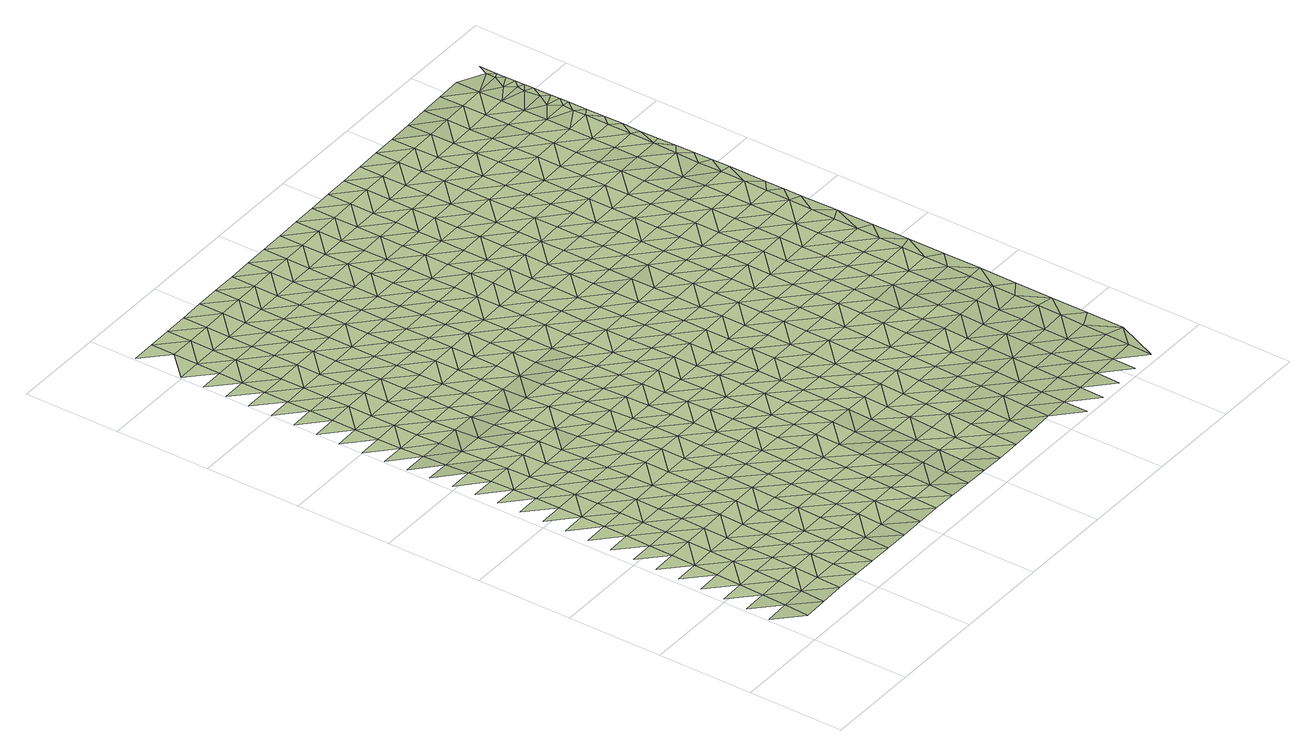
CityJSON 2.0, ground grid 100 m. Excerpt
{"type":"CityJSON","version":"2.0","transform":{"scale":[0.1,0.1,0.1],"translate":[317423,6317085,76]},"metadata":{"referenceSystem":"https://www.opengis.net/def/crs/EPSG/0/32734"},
"CityObjects":{
"terrain1":{"type":"TINRelief","geometry":[{"type":"CompositeSurface","lod":"1","boundaries":[[[0,1,2]],[[1,3,4]],[[5,1,0]],[[3,6,7]],[[3,1,8]],[[6,9,10]],[[8,1,5]],[[11,6,3]],[[9,12,13]],[[3,8,11]],[[12,14,15]],[[9,6,16]],[[17,8,5]],[[6,11,18]],[[12,9,16]],[[14,19,20]],[[6,18,16]],[[11,8,21]],[[8,17,22]],[[19,23,24]],[[14,12,25]],[[18,11,21]],[[16,26,12]],[[21,8,22]],[[14,25,19]],[[23,27,28]],[[12,26,25]],[[18,29,16]],[[17,30,22]],[[21,29,18]],[[31,23,19]],[[27,32,33]],[[26,16,34]],[[19,25,31]],[[29,34,16]],[[27,23,35]],[[36,21,22]],[[32,37,38]],[[30,39,22]],[[35,23,31]],[[26,40,25]],[[21,36,29]],[[34,41,26]],[[36,22,39]],[[42,32,27]],[[37,43,44]],[[25,40,31]],[[27,35,42]],[[26,41,40]],[[34,29,45]],[[39,30,46]],[[43,47,48]],[[29,36,45]],[[37,32,49]],[[50,35,31]],[[32,42,51]],[[41,34,52]],[[50,31,40]],[[43,37,49]],[[39,53,36]],[[47,54,55]],[[45,52,34]],[[32,51,49]],[[53,39,46]],[[42,35,56]],[[35,50,57]],[[43,58,47]],[[40,41,59]],[[36,60,45]],[[54,61,62]],[[41,52,63]],[[51,42,56]],[[58,43,49]],[[60,36,53]],[[56,35,57]],[[40,59,50]],[[41,63,59]],[[52,45,64]],[[61,65,66]],[[54,47,67]],[[51,68,49]],[[69,53,46]],[[58,70,47]],[[64,45,60]],[[50,71,57]],[[68,51,56]],[[54,67,61]],[[63,52,72]],[[65,73,74]],[[50,59,71]],[[47,70,67]],[[75,58,49]],[[60,53,76]],[[52,64,72]],[[56,57,77]],[[75,49,68]],[[76,53,69]],[[78,65,61]],[[73,79,80]],[[71,77,57]],[[70,58,81]],[[59,63,82]],[[83,64,60]],[[61,67,78]],[[63,72,84]],[[85,68,56]],[[58,75,81]],[[60,76,83]],[[73,65,86]],[[59,82,71]],[[79,87,88]],[[56,77,85]],[[63,84,82]],[[86,65,78]],[[70,89,67]],[[90,75,68]],[[72,64,91]],[[92,76,69]],[[81,93,70]],[[64,83,94]],[[95,79,73]],[[77,71,96]],[[87,97,98]],[[85,90,68]],[[67,89,78]],[[91,84,72]],[[73,86,95]],[[96,71,82]],[[70,93,89]],[[64,94,91]],[[81,75,99]],[[85,77,100]],[[83,76,101]],[[97,102,103]],[[90,99,75]],[[76,92,104]],[[87,79,105]],[[106,86,78]],[[79,95,107]],[[100,77,96]],[[108,93,81]],[[82,84,109]],[[94,83,101]],[[106,78,89]],[[84,91,110]],[[101,76,104]],[[97,87,105]],[[102,111,112]],[[99,108,81]],[[79,107,105]],[[113,90,85]],[[82,109,96]],[[85,100,114]],[[84,110,109]],[[95,86,115]],[[94,116,91]],[[86,106,117]],[[89,93,118]],[[90,113,99]],[[92,119,104]],[[111,120,121]],[[108,122,93]],[[116,94,101]],[[85,114,113]],[[102,97,123]],[[107,95,115]],[[100,96,124]],[[105,125,97]],[[115,86,117]],[[89,118,106]],[[110,91,126]],[[96,109,124]],[[93,122,118]],[[102,123,111]],[[108,99,127]],[[120,128,129]],[[126,91,116]],[[97,125,123]],[[107,130,105]],[[100,131,114]],[[132,101,104]],[[99,113,127]],[[119,133,104]],[[106,134,117]],[[135,109,110]],[[115,130,107]],[[131,100,124]],[[136,120,111]],[[122,108,137]],[[101,132,116]],[[128,138,139]],[[106,118,134]],[[135,110,126]],[[132,104,133]],[[125,105,140]],[[111,123,136]],[[127,137,108]],[[113,114,141]],[[109,142,124]],[[130,140,105]],[[131,143,114]],[[128,120,144]],[[145,115,117]],[[126,116,146]],[[138,147,148]],[[134,149,117]],[[142,109,135]],[[150,118,122]],[[113,141,127]],[[133,119,151]],[[144,120,136]],[[122,137,152]],[[116,132,146]],[[114,143,141]],[[125,153,123]],[[115,145,130]],[[154,131,124]],[[140,155,125]],[[145,117,149]],[[156,138,128]],[[118,150,134]],[[135,126,157]],[[147,158,159]],[[154,124,142]],[[122,152,150]],[[123,153,136]],[[137,127,160]],[[133,161,132]],[[128,144,156]],[[146,157,126]],[[125,155,153]],[[140,130,162]],[[143,131,163]],[[160,127,141]],[[161,133,151]],[[164,159,158]],[[149,134,165]],[[166,142,135]],[[130,145,162]],[[131,154,163]],[[147,138,167]],[[168,144,136]],[[152,137,169]],[[132,170,146]],[[138,156,171]],[[165,134,150]],[[135,157,166]],[[155,140,172]],[[168,136,153]],[[169,137,160]],[[170,132,161]],[[158,147,167]],[[149,173,145]],[[174,141,143]],[[175,154,142]],[[176,164,177]],[[162,172,140]],[[163,178,143]],[[138,171,167]],[[152,179,150]],[[157,146,180]],[[173,149,165]],[[166,175,142]],[[156,144,181]],[[141,174,160]],[[182,161,151]],[[144,168,183]],[[179,152,169]],[[180,146,170]],[[143,178,174]],[[153,155,184]],[[145,185,162]],[[163,154,186]],[[155,172,187]],[[164,158,188]],[[171,156,181]],[[157,189,166]],[[167,190,158]],[[185,145,173]],[[175,186,154]],[[181,144,183]],[[153,184,168]],[[165,150,191]],[[169,160,192]],[[170,161,193]],[[150,179,194]],[[157,180,189]],[[155,187,184]],[[177,164,188]],[[172,162,195]],[[196,178,163]],[[160,174,192]],[[193,161,182]],[[188,158,190]],[[171,197,167]],[[173,165,191]],[[175,166,198]],[[162,185,195]],[[186,196,163]],[[150,194,191]],[[168,199,183]],[[200,180,170]],[[181,197,171]],[[189,198,166]],[[187,172,201]],[[179,169,202]],[[174,178,203]],[[168,184,199]],[[192,204,169]],[[170,193,200]],[[190,167,205]],[[206,186,175]],[[207,177,188]],[[201,172,195]],[[196,203,178]],[[185,173,208]],[[194,179,202]],[[180,209,189]],[[197,205,167]],[[191,210,173]],[[206,175,198]],[[204,202,169]],[[211,181,183]],[[184,187,212]],[[192,174,213]],[[214,193,182]],[[199,215,183]],[[180,200,209]],[[185,208,195]],[[212,187,201]],[[203,213,174]],[[173,210,208]],[[216,188,190]],[[181,211,197]],[[194,217,191]],[[218,196,186]],[[219,198,189]],[[205,220,190]],[[186,206,221]],[[211,183,215]],[[184,222,199]],[[223,204,192]],[[202,217,194]],[[189,209,219]],[[188,216,207]],[[201,195,224]],[[196,218,203]],[[200,193,225]],[[222,184,212]],[[213,223,192]],[[193,214,226]],[[216,190,220]],[[186,221,218]],[[205,197,227]],[[210,191,228]],[[195,208,224]],[[215,199,229]],[[206,198,230]],[[209,200,225]],[[197,211,227]],[[217,228,191]],[[219,231,198]],[[225,193,226]],[[232,202,204]],[[229,199,222]],[[223,233,204]],[[220,205,234]],[[235,212,201]],[[203,236,213]],[[221,206,230]],[[207,216,237]],[[224,238,201]],[[203,218,239]],[[230,198,231]],[[215,240,211]],[[241,208,210]],[[202,232,217]],[[242,219,209]],[[227,234,205]],[[228,243,210]],[[232,204,233]],[[212,235,222]],[[214,244,226]],[[240,215,229]],[[242,209,225]],[[238,235,201]],[[203,239,236]],[[208,241,224]],[[223,213,245]],[[221,246,218]],[[210,243,241]],[[216,220,247]],[[211,248,227]],[[228,217,249]],[[231,219,250]],[[220,234,251]],[[246,221,230]],[[229,222,252]],[[233,223,245]],[[248,211,240]],[[217,232,249]],[[219,242,250]],[[213,236,245]],[[216,247,237]],[[238,224,253]],[[239,218,254]],[[255,225,226]],[[222,235,252]],[[244,256,226]],[[247,220,251]],[[234,227,257]],[[243,228,258]],[[241,253,224]],[[254,218,246]],[[240,229,259]],[[260,230,231]],[[225,255,242]],[[227,248,257]],[[249,258,228]],[[250,261,231]],[[255,226,256]],[[232,233,262]],[[236,239,263]],[[252,259,229]],[[245,264,233]],[[251,234,265]],[[235,238,266]],[[267,241,243]],[[230,260,246]],[[268,237,247]],[[253,269,238]],[[263,239,254]],[[261,260,231]],[[232,262,249]],[[250,242,270]],[[265,234,257]],[[243,258,267]],[[262,233,264]],[[248,240,271]],[[235,266,252]],[[245,236,272]],[[256,244,273]],[[240,259,274]],[[270,242,255]],[[266,238,269]],[[254,246,275]],[[272,236,263]],[[276,247,251]],[[248,271,257]],[[253,241,277]],[[258,249,278]],[[279,261,250]],[[251,265,280]],[[241,267,281]],[[246,260,275]],[[240,274,271]],[[259,252,282]],[[283,264,245]],[[256,284,255]],[[278,249,262]],[[270,279,250]],[[247,276,268]],[[269,253,277]],[[282,252,266]],[[272,283,245]],[[284,256,273]],[[276,251,280]],[[241,281,277]],[[265,257,285]],[[258,286,267]],[[263,254,287]],[[275,288,254]],[[274,259,289]],[[260,261,290]],[[291,270,255]],[[257,271,285]],[[286,258,278]],[[279,292,261]],[[293,262,264]],[[287,272,263]],[[289,259,282]],[[283,294,264]],[[291,255,284]],[[287,254,288]],[[265,295,280]],[[296,266,269]],[[281,267,297]],[[260,290,275]],[[268,276,298]],[[277,299,269]],[[290,261,292]],[[274,300,271]],[[262,293,278]],[[295,265,285]],[[297,267,286]],[[293,264,294]],[[266,296,282]],[[279,270,301]],[[284,273,302]],[[300,274,289]],[[270,291,303]],[[296,269,299]],[[281,304,277]],[[283,272,305]],[[288,275,306]],[[272,287,307]],[[276,280,308]],[[271,309,285]],[[310,286,278]],[[292,279,301]],[[295,311,280]],[[304,281,297]],[[290,306,275]],[[270,303,301]],[[289,282,312]],[[294,283,305]],[[291,284,313]],[[309,271,300]],[[278,293,310]],[[272,307,305]],[[276,308,298]],[[299,277,314]],[[288,315,287]],[[282,296,312]],[[302,313,284]],[[308,280,311]],[[316,295,285]],[[297,286,317]],[[314,277,304]],[[306,315,288]],[[300,289,318]],[[319,290,292]],[[316,285,309]],[[317,286,310]],[[301,320,292]],[[299,321,296]],[[293,294,322]],[[307,287,323]],[[303,291,324]],[[312,318,289]],[[305,325,294]],[[291,313,326]],[[311,295,327]],[[328,304,297]],[[290,319,306]],[[329,298,308]],[[321,299,314]],[[315,323,287]],[[319,292,320]],[[330,309,300]],[[293,322,310]],[[303,324,301]],[[295,316,327]],[[297,317,328]],[[322,294,325]],[[291,326,324]],[[296,331,312]],[[307,332,305]],[[313,302,333]],[[300,318,330]],[[315,306,334]],[[331,296,321]],[[323,332,307]],[[335,308,311]],[[336,316,309]],[[314,304,337]],[[338,317,310]],[[339,320,301]],[[327,340,311]],[[304,328,341]],[[306,319,334]],[[318,312,342]],[[325,305,343]],[[326,313,344]],[[330,336,309]],[[338,310,322]],[[301,324,339]],[[308,335,329]],[[321,314,337]],[[323,315,345]],[[342,312,331]],[[332,343,305]],[[344,313,333]],[[335,311,340]],[[304,341,337]],[[327,316,346]],[[334,345,315]],[[318,347,330]],[[328,317,348]],[[319,320,349]],[[350,324,326]],[[336,346,316]],[[317,338,351]],[[339,352,320]],[[321,353,331]],[[354,322,325]],[[318,342,347]],[[343,355,325]],[[350,326,344]],[[356,340,327]],[[341,328,348]],[[323,357,332]],[[319,349,334]],[[358,329,335]],[[353,321,337]],[[323,345,359]],[[348,317,351]],[[349,320,352]],[[360,336,330]],[[322,354,338]],[[361,339,324]],[[346,356,327]],[[354,325,355]],[[344,333,362]],[[330,347,360]],[[361,324,350]],[[323,359,357]],[[331,363,342]],[[341,364,337]],[[343,332,365]],[[345,334,366]],[[353,367,331]],[[335,340,368]],[[338,369,351]],[[352,339,370]],[[356,371,340]],[[364,341,348]],[[366,334,349]],[[336,372,346]],[[347,342,363]],[[355,343,365]],[[336,360,373]],[[338,354,369]],[[339,361,370]],[[331,367,363]],[[332,357,365]],[[368,358,335]],[[374,353,337]],[[359,345,375]],[[376,350,344]],[[362,377,344]],[[368,340,371]],[[348,351,378]],[[374,337,364]],[[375,345,366]],[[336,373,372]],[[356,346,379]],[[347,380,360]],[[381,349,352]],[[350,376,361]],[[369,378,351]],[[370,382,352]],[[376,344,377]],[[367,353,383]],[[354,355,384]],[[357,359,385]],[[363,380,347]],[[365,386,355]],[[371,356,379]],[[387,364,348]],[[349,381,366]],[[358,368,388]],[[353,374,383]],[[385,359,375]],[[346,372,379]],[[381,352,382]],[[373,360,389]],[[354,384,369]],[[370,361,390]],[[348,378,387]],[[384,355,386]],[[365,357,391]],[[377,362,392]],[[380,389,360]],[[376,390,361]],[[363,367,393]],[[394,374,364]],[[375,366,395]],[[383,396,367]],[[391,357,385]],[[392,362,397]],[[368,371,398]],[[372,373,399]],[[378,369,400]],[[401,382,370]],[[379,402,371]],[[387,394,364]],[[366,381,395]],[[403,386,365]],[[377,404,376]],[[373,389,399]],[[400,369,384]],[[390,401,370]],[[367,396,393]],[[388,368,398]],[[380,363,405]],[[383,374,406]],[[391,403,365]],[[404,377,392]],[[398,371,402]],[[379,372,407]],[[378,408,387]],[[385,375,409]],[[382,410,381]],[[394,406,374]],[[395,411,375]],[[389,380,405]],[[412,390,376]],[[407,372,399]],[[408,378,400]],[[401,410,382]],[[363,393,405]],[[413,396,383]],[[414,384,386]],[[409,391,385]],[[403,415,386]],[[412,376,404]],[[409,375,411]],[[416,402,379]],[[394,387,417]],[[395,381,418]],[[419,388,398]],[[406,413,383]],[[384,414,400]],[[390,420,401]],[[407,416,379]],[[408,417,387]],[[410,418,381]],[[414,386,415]],[[399,389,421]],[[422,404,392]],[[405,423,389]],[[390,412,420]],[[393,396,424]],[[425,406,394]],[[403,391,426]],[[427,411,395]],[[413,428,396]],[[391,409,429]],[[392,430,422]],[[431,398,402]],[[421,407,399]],[[408,400,432]],[[410,401,433]],[[416,434,402]],[[425,394,417]],[[418,427,395]],[[421,389,423]],[[393,424,405]],[[415,403,426]],[[412,404,435]],[[432,400,414]],[[401,420,433]],[[396,428,424]],[[391,429,426]],[[398,431,419]],[[409,411,436]],[[435,404,422]],[[431,402,434]],[[413,406,437]],[[438,417,408]],[[418,410,439]],[[406,425,440]],[[427,436,411]],[[416,407,441]],[[442,423,405]],[[407,421,443]],[[432,438,408]],[[433,439,410]],[[428,413,437]],[[414,415,444]],[[445,429,409]],[[446,420,412]],[[442,405,424]],[[426,447,415]],[[435,448,412]],[[406,440,437]],[[434,416,441]],[[449,427,418]],[[419,431,450]],[[436,445,409]],[[407,443,441]],[[423,451,421]],[[425,417,452]],[[444,432,414]],[[420,446,433]],[[438,453,417]],[[449,418,439]],[[444,415,447]],[[412,448,446]],[[426,429,454]],[[455,435,422]],[[442,451,423]],[[424,428,456]],[[440,425,452]],[[437,457,428]],[[445,454,429]],[[455,422,458]],[[452,417,453]],[[431,434,459]],[[460,443,421]],[[461,436,427]],[[439,433,462]],[[441,463,434]],[[427,449,464]],[[456,442,424]],[[438,432,465]],[[466,447,426]],[[448,435,467]],[[451,460,421]],[[432,444,468]],[[446,462,433]],[[428,457,456]],[[431,459,450]],[[440,469,437]],[[436,461,445]],[[454,466,426]],[[467,435,455]],[[459,434,463]],[[427,464,461]],[[441,443,470]],[[453,438,465]],[[452,469,440]],[[432,468,465]],[[447,471,444]],[[449,439,472]],[[473,446,448]],[[460,470,443]],[[462,474,439]],[[451,442,475]],[[457,437,476]],[[442,456,477]],[[466,471,447]],[[448,467,473]],[[478,463,441]],[[454,445,479]],[[464,449,472]],[[480,450,459]],[[469,476,437]],[[445,461,481]],[[472,439,474]],[[460,451,475]],[[482,452,453]],[[483,468,444]],[[470,478,441]],[[465,484,453]],[[442,477,475]],[[454,479,466]],[[462,446,485]],[[455,486,467]],[[471,483,444]],[[446,473,487]],[[445,481,479]],[[488,456,457]],[[452,482,469]],[[464,489,461]],[[476,490,457]],[[455,491,486]],[[482,453,484]],[[492,459,463]],[[465,468,493]],[[474,462,485]],[[478,494,463]],[[489,464,472]],[[446,487,485]],[[460,495,470]],[[477,456,488]],[[471,466,496]],[[473,467,497]],[[475,498,460]],[[483,493,468]],[[457,490,488]],[[459,492,480]],[[476,469,499]],[[481,461,500]],[[466,479,496]],[[467,486,497]],[[492,463,494]],[[501,484,465]],[[469,482,499]],[[500,461,489]],[[460,498,495]],[[478,470,502]],[[477,503,475]],[[483,471,504]],[[505,472,474]],[[506,487,473]],[[493,501,465]],[[485,507,474]],[[490,476,508]],[[481,509,479]],[[488,503,477]],[[496,504,471]],[[497,506,473]],[[494,478,502]],[[482,484,510]],[[472,505,489]],[[480,492,511]],[[499,508,476]],[[509,481,500]],[[470,495,502]],[[507,505,474]],[[498,475,512]],[[485,487,513]],[[501,510,484]],[[514,488,490]],[[493,483,515]],[[479,516,496]],[[486,517,497]],[[503,512,475]],[[483,504,518]],[[506,513,487]],[[499,482,519]],[[500,489,520]],[[490,508,514]],[[516,479,509]],[[517,486,521]],[[492,494,522]],[[495,498,523]],[[493,515,501]],[[524,507,485]],[[502,525,494]],[[510,519,482]],[[489,505,520]],[[483,518,515]],[[504,496,526]],[[527,506,497]],[[498,512,523]],[[513,524,485]],[[492,522,511]],[[503,488,528]],[[529,508,499]],[[488,514,530]],[[526,496,516]],[[497,517,527]],[[522,494,525]],[[502,495,531]],[[532,510,501]],[[533,509,500]],[[519,529,499]],[[520,534,500]],[[512,503,528]],[[504,535,518]],[[505,507,536]],[[531,495,523]],[[501,515,532]],[[524,537,507]],[[488,530,528]],[[514,508,538]],[[509,533,516]],[[506,539,513]],[[504,526,535]],[[506,527,540]],[[533,500,534]],[[517,521,541]],[[542,525,502]],[[519,510,543]],[[505,536,520]],[[544,511,522]],[[529,538,508]],[[536,507,537]],[[531,542,502]],[[543,510,532]],[[506,540,539]],[[517,541,527]],[[523,512,545]],[[546,530,514]],[[518,547,515]],[[526,516,548]],[[524,513,549]],[[528,550,512]],[[535,551,518]],[[552,529,519]],[[534,520,553]],[[538,546,514]],[[533,548,516]],[[541,540,527]],[[554,522,525]],[[545,531,523]],[[515,547,532]],[[537,524,549]],[[542,555,525]],[[519,543,552]],[[553,520,536]],[[545,512,550]],[[518,551,547]],[[513,539,549]],[[528,530,556]],[[535,526,557]],[[522,554,544]],[[534,558,533]],[[546,556,530]],[[548,557,526]],[[554,525,555]],[[538,529,559]],[[560,543,532]],[[540,561,539]],[[540,541,561]],[[529,552,562]],[[558,534,553]],[[542,531,563]],[[564,550,528]],[[565,551,535]],[[566,536,537]],[[531,545,567]],[[560,532,547]],[[549,568,537]],[[546,538,559]],[[569,548,533]],[[556,564,528]],[[557,565,535]],[[529,562,559]],[[555,542,563]],[[536,566,553]],[[544,554,570]],[[569,533,558]],[[531,567,563]],[[566,537,568]],[[571,549,539]],[[545,550,572]],[[552,543,573]],[[539,561,571]],[[543,560,574]],[[547,551,575]],[[548,576,557]],[[564,572,550]],[[565,577,551]],[[549,571,568]],[[556,546,578]],[[562,552,573]],[[558,553,579]],[[559,580,546]],[[576,548,569]],[[573,543,574]],[[554,555,581]],[[582,567,545]],[[547,575,560]],[[563,583,555]],[[553,566,579]],[[551,577,575]],[[556,578,564]],[[565,557,584]],[[572,582,545]],[[546,580,578]],[[554,581,570]],[[562,585,559]],[[569,558,586]],[[568,571,587]],[[566,568,587]],[[557,576,584]],[[581,555,583]],[[563,567,588]],[[560,589,574]],[[573,585,562]],[[579,586,558]],[[590,572,564]],[[577,565,591]],[[582,588,567]],[[560,575,589]],[[580,559,592]],[[564,578,590]],[[584,591,565]],[[566,593,579]],[[593,566,587]],[[594,583,563]],[[576,569,595]],[[596,570,581]],[[585,592,559]],[[569,586,597]],[[582,572,598]],[[599,573,574]],[[588,594,563]],[[589,600,574]],[[586,579,593]],[[601,575,577]],[[576,595,584]],[[598,572,590]],[[577,591,602]],[[569,597,595]],[[580,603,578]],[[573,599,585]],[[592,604,580]],[[599,574,600]],[[605,581,583]],[[606,588,582]],[[575,601,589]],[[594,607,583]],[[577,602,601]],[[586,593,608]],[[586,608,597]],[[578,603,590]],[[591,584,609]],[[582,598,606]],[[580,604,603]],[[581,605,596]],[[592,585,610]],[[609,584,595]],[[605,583,607]],[[600,589,611]],[[585,599,610]],[[594,588,612]],[[613,598,590]],[[602,591,614]],[[588,606,615]],[[611,589,601]],[[595,597,616]],[[597,608,616]],[[604,592,617]],[[613,590,603]],[[614,591,609]],[[607,594,612]],[[600,618,599]],[[596,605,619]],[[610,617,592]],[[588,615,612]],[[595,616,609]],[[602,620,601]],[[618,600,611]],[[606,598,621]],[[598,613,622]],[[620,602,614]],[[603,604,623]],[[599,624,610]],[[604,617,625]],[[616,626,609]],[[609,626,614]],[[605,607,627]],[[615,606,621]],[[612,628,607]],[[624,599,618]],[[621,598,622]],[[603,623,613]],[[611,601,629]],[[601,620,630]],[[604,625,623]],[[605,627,619]],[[617,610,631]],[[627,607,628]],[[615,632,612]],[[618,611,629]],[[610,624,631]],[[601,630,629]],[[614,633,620]],[[614,626,633]],[[613,634,622]],[[621,632,615]],[[625,617,635]],[[613,623,634]],[[630,620,633]],[[628,612,636]],[[637,619,627]],[[635,617,631]],[[624,618,638]],[[632,636,612]],[[629,639,618]],[[640,621,622]],[[623,625,641]],[[634,642,622]],[[633,643,630]],[[630,643,629]],[[624,638,631]],[[641,625,635]],[[618,639,638]],[[644,627,628]],[[621,640,632]],[[636,645,628]],[[640,622,642]],[[623,646,634]],[[629,647,639]],[[643,647,629]],[[627,644,637]],[[635,631,648]],[[646,623,641]],[[644,628,645]],[[636,632,649]],[[631,638,648]],[[642,634,650]],[[651,639,647]],[[639,651,638]],[[632,640,649]],[[650,634,646]],[[645,636,652]],[[653,641,635]],[[637,644,654]],[[648,655,635]],[[642,656,640]],[[649,652,636]],[[638,651,657]],[[638,657,648]],[[641,653,646]],[[656,642,650]],[[655,653,635]],[[644,645,658]],[[640,659,649]],[[645,652,660]],[[648,661,655]],[[648,657,661]],[[650,646,662]],[[659,640,656]],[[644,658,654]],[[646,653,662]],[[658,645,660]],[[652,649,663]],[[661,664,655]],[[655,664,653]],[[656,650,665]],[[649,659,663]],[[662,665,650]],[[653,664,666]],[[666,662,653]],[[660,652,667]],[[668,654,658]],[[667,652,663]],[[662,666,669]],[[659,656,670]],[[656,665,671]],[[662,672,665]],[[672,662,669]],[[673,658,660]],[[659,674,663]],[[660,667,675]],[[656,671,670]],[[672,676,665]],[[658,673,668]],[[676,671,665]],[[673,660,675]],[[663,677,667]],[[670,674,659]],[[671,676,678]],[[679,663,674]],[[663,679,677]],[[678,670,671]],[[667,680,675]],[[681,668,673]],[[682,667,677]],[[683,670,678]],[[670,683,674]],[[673,675,684]],[[674,683,685]],[[682,680,667]],[[674,685,679]],[[679,686,677]],[[679,685,686]],[[687,682,677]],[[686,687,677]],[[688,675,680]],[[688,684,675]],[[689,681,673]],[[673,684,690]],[[691,680,682]],[[682,687,691]],[[680,692,688]],[[680,691,692]],[[689,673,690]],[[693,684,688]],[[693,688,692]],[[693,694,684]],[[690,684,694]],[[690,694,695]],[[695,689,690]],[[696,689,695]]]}]}
},
"vertices":[
[259,255,19],[259,505,36],[9,505,21],[259,755,44],[9,755,33],[509,255,30],[259,1005,49],[9,1005,42],[509,505,44],[259,1255,55],[9,1255,49],[509,755,51],[259,1505,60],[9,1505,53],[259,1755,64],[9,1755,57],[509,1255,61],[759,255,40],[509,1005,56],[259,2005,69],[9,2005,62],[759,755,55],[759,505,47],[259,2255,73],[9,2255,66],[509,1755,71],[509,1505,66],[259,2505,76],[9,2505,70],[759,1005,61],[1009,255,43],[509,2005,75],[259,2755,78],[9,2755,72],[759,1255,66],[509,2255,79],[1009,755,58],[259,3005,78],[9,3005,73],[1009,505,51],[759,1755,76],[759,1505,71],[509,2505,82],[259,3255,75],[9,3255,72],[1009,1005,65],[1259,255,42],[259,3505,69],[9,3505,68],[509,3005,81],[759,2005,81],[509,2755,83],[1009,1255,70],[1259,505,52],[259,3755,60],[9,3755,60],[759,2505,87],[759,2255,85],[509,3255,76],[1009,1755,82],[1259,755,60],[259,4005,49],[9,4005,49],[1009,1505,76],[1259,1005,67],[259,4255,37],[9,4255,36],[509,3755,60],[759,2755,87],[1509,255,40],[509,3505,69],[1009,2005,87],[1259,1255,73],[259,4505,25],[9,4505,24],[759,3005,84],[1509,505,52],[1009,2255,90],[509,4005,50],[259,4755,14],[9,4755,12],[759,3255,79],[1259,1755,86],[1509,755,61],[1259,1505,80],[1009,2505,92],[509,4255,39],[259,5005,9],[9,5005,2],[759,3755,61],[1009,2755,93],[1509,1255,77],[1759,255,40],[759,3505,71],[1509,1005,70],[509,4505,26],[1259,2005,92],[259,5255,10],[9,5255,3],[1009,3005,89],[1259,2255,96],[1759,755,63],[259,5505,11],[9,5505,5],[1759,505,53],[509,5005,17],[759,4005,52],[509,4755,17],[1009,3255,83],[1509,1755,91],[1509,1505,84],[259,5755,12],[9,5755,6],[1259,2755,100],[1259,2505,99],[759,4505,26],[1759,1005,73],[759,4255,41],[1009,3755,63],[2009,255,42],[259,6005,12],[9,6005,6],[1009,3505,73],[509,5505,19],[1509,2005,96],[509,5255,19],[1759,1255,81],[1259,3005,95],[259,6255,13],[9,6255,7],[759,4755,22],[1509,2255,100],[2009,755,65],[2009,505,54],[1009,4005,55],[1759,1505,88],[509,5755,19],[1259,3255,87],[259,6505,14],[9,6505,8],[759,5005,25],[1509,2755,103],[1759,1755,95],[1509,2505,102],[509,6005,18],[1009,4505,27],[2009,1005,75],[259,6755,15],[9,6755,10],[1009,4255,44],[1259,3755,66],[2259,255,44],[1259,3505,77],[759,5505,25],[1759,2005,100],[759,5255,27],[509,6255,18],[2009,1255,84],[259,7005,17],[9,7005,12],[1509,3005,98],[2259,505,54],[1009,4755,30],[1759,2255,103],[259,7255,19],[1259,4005,57],[2009,1505,91],[509,6755,20],[759,5755,25],[1509,3255,89],[2259,755,64],[509,6505,19],[1009,5005,34],[1259,4255,48],[1759,2755,102],[2009,1755,97],[9,7505,17],[259,7505,21],[1759,2505,101],[1509,3505,78],[2259,1005,75],[759,6255,24],[2509,255,41],[759,6005,24],[1009,5505,32],[1259,4505,31],[2009,2005,103],[1009,5255,33],[509,7255,24],[2259,1255,84],[509,7005,22],[1509,4005,59],[1759,3005,97],[2509,505,52],[1509,3755,68],[1259,4755,37],[2009,2255,106],[759,6505,25],[2259,1505,91],[1009,5755,31],[2509,755,61],[1259,5005,41],[1759,3505,77],[2009,2505,104],[1759,3255,87],[759,6755,26],[2259,1755,97],[509,7505,26],[1509,4505,38],[2509,1005,71],[1509,4255,50],[1009,6255,30],[1259,5255,39],[2009,2755,101],[2759,255,34],[1009,6005,30],[759,7255,29],[1759,3755,69],[2259,2255,107],[2509,1255,80],[759,7005,28],[2259,2005,103],[1259,5505,38],[2009,3005,94],[1509,4755,45],[2759,755,54],[2759,505,45],[1009,6505,31],[1759,4005,62],[1259,5755,37],[2509,1755,95],[2509,1505,88],[2009,3505,76],[2009,3255,85],[1009,6755,32],[1509,5255,46],[2259,2755,98],[759,7505,31],[1509,5005,48],[2259,2505,104],[1259,6005,37],[1759,4505,41],[2759,1005,63],[1759,4255,53],[3009,255,25],[2259,3005,91],[2509,2005,100],[1009,7255,35],[1259,6255,36],[2009,3755,70],[2759,1255,72],[1009,7005,34],[1509,5505,44],[1759,4755,49],[2509,2255,102],[3009,755,45],[3009,505,36],[1259,6505,37],[2009,4005,66],[1509,5755,43],[2759,1755,88],[2759,1505,81],[2259,3505,78],[2509,2505,99],[2259,3255,85],[1259,6755,38],[1759,5255,52],[2009,4255,59],[1009,7505,37],[1759,5005,53],[3009,1005,54],[1509,6255,43],[2509,2755,95],[3259,255,19],[1509,6005,43],[2759,2005,94],[1259,7255,41],[2009,4755,53],[2259,3755,73],[3009,1255,62],[1259,7005,40],[2009,4505,48],[1759,5505,50],[2509,3005,90],[3259,505,30],[1509,6505,43],[2259,4005,70],[2759,2505,95],[2759,2255,96],[1759,5755,50],[3009,1755,79],[3259,755,39],[3009,1505,71],[2509,3505,80],[2509,3255,86],[1509,6755,44],[2009,5255,58],[2259,4255,65],[1259,7505,43],[2009,5005,58],[1759,6005,49],[3259,1255,57],[3509,255,21],[3259,1005,47],[2259,4505,58],[2759,3005,90],[3009,2005,85],[2759,2755,93],[1509,7255,47],[1759,6255,49],[2509,3755,76],[1509,7005,45],[2009,5505,57],[3509,505,30],[2259,4755,61],[3009,2255,89],[1759,6505,49],[2509,4005,73],[2009,5755,56],[3259,1755,74],[3259,1505,66],[2259,5005,64],[2759,3505,84],[3009,2505,91],[3509,1005,48],[2759,3255,87],[3509,755,39],[1759,6755,50],[2509,4255,70],[1509,7505,49],[2009,6005,55],[2259,5255,65],[3009,2755,91],[3759,255,31],[3259,2005,80],[1759,7255,52],[2009,6255,55],[2509,4755,70],[2759,3755,79],[3509,1255,56],[1759,7005,51],[2509,4505,66],[2259,5505,64],[3009,3005,91],[3759,505,38],[3259,2255,86],[2009,6505,55],[2259,5755,63],[2759,4255,74],[3509,1755,73],[3759,755,46],[2759,4005,77],[3509,1505,65],[2509,5005,71],[3009,3505,87],[3009,3255,90],[2009,6755,56],[3259,2755,91],[1759,7505,54],[3259,2505,90],[2259,6005,62],[3759,1005,55],[4009,255,45],[2509,5505,70],[2759,4505,71],[3259,3005,93],[3509,2005,80],[2509,5255,71],[2009,7255,58],[3009,3755,85],[3759,1255,62],[2009,7005,57],[2259,6505,62],[2259,6255,62],[2759,4755,76],[3509,2255,87],[4009,755,58],[4009,505,50],[3009,4005,84],[2259,6755,62],[2509,5755,70],[3759,1755,76],[3759,1505,69],[2759,5005,78],[3259,3505,93],[3509,2505,91],[3259,3255,93],[3009,4255,82],[2009,7505,59],[2509,6005,69],[4009,1005,65],[3509,2755,94],[4259,255,57],[2759,5505,78],[3009,4505,78],[3759,2005,83],[2759,5255,78],[4259,5,52],[2259,7255,64],[2509,6255,69],[3259,3755,92],[4009,1255,71],[2259,7005,63],[3509,3005,96],[4259,505,63],[2759,5755,78],[3009,4755,84],[2509,6505,69],[3259,4005,92],[3759,2505,95],[4009,1505,77],[3759,2255,90],[4259,755,69],[3009,5005,86],[3509,3505,99],[3509,3255,98],[2509,6755,69],[3259,4255,92],[4009,1755,83],[2259,7505,65],[4259,1005,76],[2759,6255,77],[4509,255,70],[2759,6005,77],[3009,5505,86],[3259,4505,87],[3759,3005,102],[4009,2005,89],[3009,5255,86],[3759,2755,98],[4509,5,64],[2509,7255,70],[3509,3755,100],[4259,1255,81],[2509,7005,69],[4509,505,76],[4009,2255,95],[3259,5005,95],[3509,4005,101],[4259,1505,86],[3259,4755,93],[2759,6755,76],[3009,5755,86],[2759,6505,76],[3759,3505,106],[4009,2505,100],[4509,1005,87],[3759,3255,104],[4509,755,82],[4259,1755,91],[2509,7505,71],[3009,6005,85],[3509,4505,97],[3509,4255,100],[4009,2755,104],[4759,255,83],[3259,5505,94],[3259,5255,94],[4759,5,76],[2759,7255,77],[3009,6255,85],[4259,2255,102],[4509,1255,92],[2759,7005,77],[4259,2005,97],[3759,4005,109],[4009,3005,108],[4759,505,89],[3759,3755,108],[3509,4755,101],[3009,6505,84],[4009,3255,111],[4509,1755,101],[4759,755,95],[4509,1505,96],[3259,6005,94],[3509,5005,103],[3259,5755,94],[3009,6755,84],[4259,2755,112],[2759,7505,77],[4259,2505,108],[3759,4505,108],[4009,3505,114],[3759,4255,110],[4759,1255,103],[5009,255,96],[4759,1005,99],[3509,5505,103],[4509,2005,107],[3509,5255,103],[5009,5,89],[3009,7255,84],[4009,3755,116],[3009,7005,84],[3259,6505,92],[4259,3005,116],[5009,505,102],[3259,6255,93],[3759,4755,110],[4509,2255,112],[4009,4005,118],[3259,6755,92],[3509,5755,103],[4259,3255,119],[4759,1755,112],[5009,755,108],[4759,1505,107],[3759,5005,112],[4509,2505,117],[4009,4255,119],[3009,7505,84],[3509,6005,103],[5009,1005,112],[3759,5255,113],[4259,3755,124],[4509,2755,121],[5259,255,109],[4259,3505,122],[4009,4505,119],[4759,2005,117],[5259,5,102],[3259,7255,91],[3509,6255,102],[5009,1255,116],[3259,7005,92],[4509,3005,125],[5259,505,115],[3759,5755,112],[4009,4755,120],[3759,5505,113],[3509,6505,101],[4259,4005,126],[4759,2505,128],[4759,2255,123],[4509,3255,127],[5009,1755,124],[5009,1505,120],[4009,5005,122],[5259,1005,124],[5259,755,120],[5431,437,121],[3509,6755,100],[4259,4255,128],[3259,7505,91],[3759,6255,111],[4009,5255,123],[4509,3755,132],[4759,2755,131],[5259,1255,128],[3759,6005,112],[4509,3505,130],[4259,4505,128],[5009,2005,129],[3509,7255,99],[3509,7005,99],[4009,5505,122],[4759,3005,134],[5009,2255,134],[4259,5005,130],[4509,4005,135],[5424,827,131],[4259,4755,127],[3759,6755,109],[4009,5755,122],[4759,3255,136],[5259,1755,136],[3759,6505,110],[5259,1505,133],[5009,2505,138],[3509,7505,98],[5416,1217,136],[4009,6005,121],[4509,4505,137],[4509,4255,136],[4759,3755,141],[5009,2755,141],[4759,3505,138],[4259,5505,132],[5259,2005,140],[4259,5255,133],[3759,7255,108],[4009,6255,121],[3759,7005,108],[5009,3005,144],[4509,4755,135],[5259,2255,145],[5409,1607,145],[4009,6505,120],[4759,4005,143],[4259,5755,131],[5009,3255,146],[4509,5005,137],[5402,1997,152],[4009,6755,119],[5259,2755,151],[3759,7505,106],[5259,2505,148],[4259,6005,131],[4759,4505,147],[4759,4255,145],[5009,3755,149],[5009,3505,147],[4509,5505,140],[4509,5255,139],[4009,7255,117],[4259,6255,130],[4009,7005,118],[5395,2387,155],[5259,3005,153],[4759,4755,146],[5009,4005,151],[4259,6755,129],[4509,5755,140],[5259,3255,155],[4259,6505,130],[5387,2777,161],[4759,5005,141],[5009,4255,154],[4009,7505,113],[5259,3505,157],[4509,6255,141],[4509,6005,140],[4759,5505,150],[5009,4505,156],[4759,5255,146],[5380,3167,163],[4259,7255,127],[4259,7005,129],[5259,4005,160],[5259,3755,158],[5009,4755,157],[4509,6505,141],[5373,3557,166],[4759,5755,151],[5009,5005,148],[4509,6755,140],[4259,7505,124],[5259,4505,166],[5259,4255,162],[4759,6255,152],[5009,5255,155],[4759,6005,151],[5365,3947,168],[4509,7255,139],[4509,7005,140],[5009,5505,162],[5362,4142,170],[5259,4755,166],[4759,6505,152],[5009,5755,163],[5358,4337,172],[4759,6755,152],[5259,5255,162],[4509,7505,136],[5259,5005,159],[5009,6005,162],[5351,4727,178],[4759,7255,150],[5009,6255,163],[4759,7005,151],[5347,4922,178],[5259,5505,170],[5009,6505,163],[5343,5117,177],[5259,5755,173],[5340,5312,174],[5009,6755,163],[4759,7505,148],[5336,5507,176],[5259,6255,174],[5259,6005,172],[5332,5702,176],[5009,7255,161],[5245,6383,174],[5009,7005,162],[5329,5897,182],[5178,6625,174],[5325,6092,184],[5259,6505,174],[5235,6919,175],[5009,7505,160],[5259,6755,175],[5321,6287,185],[5182,7113,174],[5318,6482,186],[5316,6579,186],[5314,6677,186],[5259,7005,174],[5265,7358,173],[5259,7255,173],[5310,6872,186],[5309,6969,186],[5307,7067,186],[5305,7164,186],[5303,7262,186],[5300,7457,186]
]}
